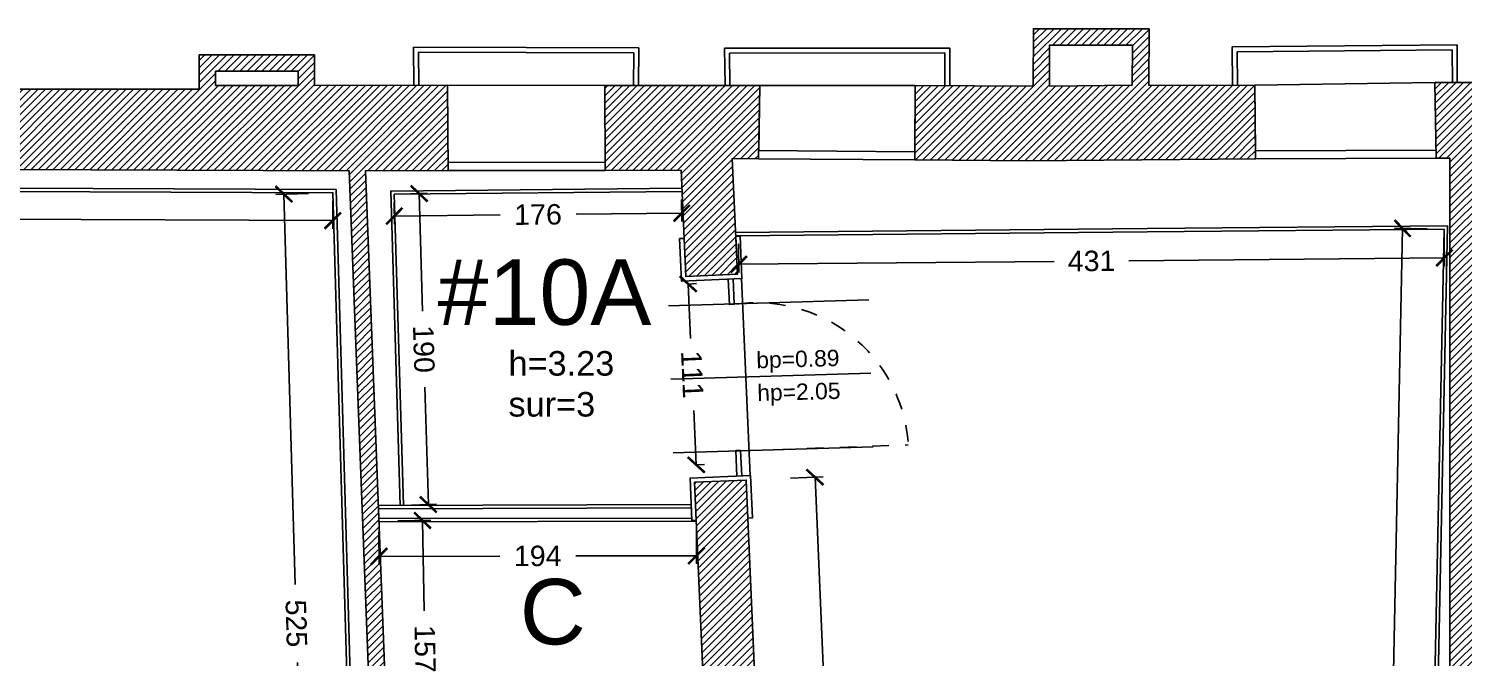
# Model space of a CAD drawing. Header units: millimetres. Extents: x -69 to 235, y 2 to 992.
# Drawn here: x 158.4 to 167.16, y 503.96 to 507.8 of the extents above; entities that cross this region are included whole.
import ezdxf
from ezdxf.enums import TextEntityAlignment as Align

# ---------------------------------------------------------------- set-up
doc = ezdxf.new("R2010")
doc.units = ezdxf.units.MM
doc.header["$LTSCALE"] = 0.01
doc.linetypes.add('HIDDEN2', pattern=[4.7625, 3.175, -1.5875])
for name, color, linetype in [('ob_A_CONTROPARETI', 10, 'Continuous'), ('ob_A_linea_proiezione', 251, 'HIDDEN2'), ('ob_A_linea_v', 7, 'Continuous'), ('ob_A_linea_v2', 251, 'Continuous'), ('ob_A_muro', 1, 'Continuous'), ('ob_A_muro_r', 252, 'Continuous'), ('ob_A_serramento_vetro', 253, 'Continuous'), ('ob_cornici corrette', 3, 'Continuous'), ('ob_Q 1_50', 250, 'Continuous'), ('ob_TXT 1_50', 250, 'Continuous')]:
    doc.layers.add(name, color=color, linetype=linetype)
doc.styles.add('m 1_50', font='arial.ttf', dxfattribs={"height": 0.125})
doc.styles.get("Standard").update_dxf_attribs({"font": 'arial.ttf'})
doc.styles.add('STYLE1', font='arial.ttf')
doc.styles.add('Testo L', font='arial.ttf', dxfattribs={"height": 2.5})
doc.dimstyles.new('m 1_50 cm', dxfattribs={"dimtxt": 0.1, "dimasz": 0.1, "dimexe": 0.05, "dimexo": 0.05, "dimgap": 0.1, "dimtad": 0, "dimdec": 1, "dimlfac": 100, "dimrnd": 1, "dimdsep": 46, "dimtxsty": 'm 1_50', "dimblk": 'ARCHTICK', "dimcen": 0.2, "dimadec": 0, "dimazin": 0, "dimtfac": 1, "dimtdec": 1, "dimtofl": 0, "dimtmove": 0, "dimatfit": 3, "dimldrblk": 'DOT', "dimfxl": 0.15, "dimfxlon": 1, "dimtolj": 1, "dimtzin": 0, "dimarcsym": 0})

# ---------------------------------------------------------------- blocks, each defined once
blk = doc.blocks.new('_ARCHTICK')
at = {"color": 0, "linetype": 'ByBlock', "const_width": 0.15}
blk.add_lwpolyline([(-0.5, -0.5), (0.5, 0.5)], dxfattribs=at)
blk = doc.blocks.new('*D25')
at = {"layer": 'Defpoints', "color": 0, "transparency": 16777216}
for p in [(162.7835, 505.0406), (162.9396, 501.4563), (163.3603, 501.4746)]:
    blk.add_point(p, dxfattribs=at)
at = {"layer": 'ob_Q 1_50', "color": 0, "lineweight": -2, "transparency": 16777216}
for p, q in [((163.0544, 505.0524), (163.2542, 505.0611)), ((163.2042, 505.0589), (163.2934, 503.0111)), ((163.3603, 501.4746), (163.3141, 502.5352)), ((163.2105, 501.4681), (163.4103, 501.4768))]:
    blk.add_line(p, q, dxfattribs=at)
at = {"layer": 'ob_Q 1_50', "color": 0, "lineweight": -2, "transparency": 16777216, "xscale": 0.1, "yscale": 0.1, "zscale": 0.1}
for p, rotation in [((163.2042, 505.0589), 92.4935710606313), ((163.3603, 501.4746), 272.4935710606313)]:
    blk.add_blockref('_ARCHTICK', p, dxfattribs=dict(at, rotation=rotation))
at = {"layer": 'ob_Q 1_50', "color": 0, "transparency": 16777216, "insert": (163.3038, 502.7731), "char_height": 0.125, "attachment_point": 5, "rotation": 272.49357, "style": 'm 1_50'}
blk.add_mtext('\\A1;359', dxfattribs=at)
blk = doc.blocks.new('_Dot')
at = {"color": 0, "linetype": 'ByBlock', "lineweight": -2}
blk.add_line((-0.5, 0), (-1, 0), dxfattribs=at)
at = {"color": 0, "linetype": 'ByBlock', "const_width": 0.5}
blk.add_lwpolyline([(-0.25, 0, 1), (0.25, 0, 1)], format="xyb", close=True, dxfattribs=at)
blk = doc.blocks.new('*D90')
at = {"layer": 'Defpoints', "color": 0, "transparency": 16777216}
for p in [(160.6331, 506.7885), (160.6895, 504.8875), (160.8421, 504.892)]:
    blk.add_point(p, dxfattribs=at)
at = {"layer": 'ob_Q 1_50', "color": 0, "lineweight": -2, "transparency": 16777216}
for p, q in [((160.6831, 506.79), (160.8357, 506.7945)), ((160.7858, 506.793), (160.8071, 506.0744)), ((160.8421, 504.892), (160.8208, 505.6106)), ((160.7394, 504.889), (160.8921, 504.8935))]:
    blk.add_line(p, q, dxfattribs=at)
at = {"layer": 'ob_Q 1_50', "color": 0, "lineweight": -2, "transparency": 16777216, "xscale": 0.1, "yscale": 0.1, "zscale": 0.1}
for p, rotation in [((160.7858, 506.793), 91.69828829666245), ((160.8421, 504.892), 271.6982882966624)]:
    blk.add_blockref('_ARCHTICK', p, dxfattribs=dict(at, rotation=rotation))
at = {"layer": 'ob_Q 1_50', "color": 0, "transparency": 16777216, "insert": (160.814, 505.8425), "char_height": 0.125, "attachment_point": 5, "rotation": 271.69829, "style": 'm 1_50'}
blk.add_mtext('\\A1;190', dxfattribs=at)
blk = doc.blocks.new('*D91')
at = {"layer": 'Defpoints', "color": 0, "transparency": 16777216}
for p in [(162.4232, 506.2399), (162.4726, 505.1341), (162.4791, 505.1344)]:
    blk.add_point(p, dxfattribs=at)
at = {"layer": 'ob_Q 1_50', "color": 0, "lineweight": -2, "transparency": 16777216}
for p, q in [((162.4297, 506.2402), (162.4796, 506.2424)), ((162.4297, 506.2402), (162.4446, 505.9072)), ((162.4791, 505.1344), (162.4642, 505.4674)), ((162.4791, 505.1344), (162.529, 505.1366))]:
    blk.add_line(p, q, dxfattribs=at)
at = {"layer": 'ob_Q 1_50', "color": 0, "lineweight": -2, "transparency": 16777216, "xscale": 0.1, "yscale": 0.1, "zscale": 0.1}
for p, rotation in [((162.4297, 506.2402), 92.55711622379336), ((162.4791, 505.1344), 272.5571162237934)]:
    blk.add_blockref('_ARCHTICK', p, dxfattribs=dict(at, rotation=rotation))
at = {"layer": 'ob_Q 1_50', "color": 0, "transparency": 16777216, "insert": (162.4544, 505.6873), "char_height": 0.125, "attachment_point": 5, "rotation": 272.55712, "style": 'm 1_50'}
blk.add_mtext('\\A1;111', dxfattribs=at)
blk = doc.blocks.new('*D92')
at = {"layer": 'Defpoints', "color": 0, "transparency": 16777216}
for p in [(160.6331, 506.7885), (162.3887, 506.806), (162.3901, 506.6731)]:
    blk.add_point(p, dxfattribs=at)
at = {"layer": 'ob_Q 1_50', "color": 0, "lineweight": -2, "transparency": 16777216}
for p, q in [((160.6336, 506.7385), (160.6349, 506.6056)), ((162.3892, 506.756), (162.3906, 506.6231)), ((160.6344, 506.6556), (161.2801, 506.6621)), ((162.3901, 506.6731), (161.7444, 506.6667))]:
    blk.add_line(p, q, dxfattribs=at)
at = {"layer": 'ob_Q 1_50', "color": 0, "lineweight": -2, "transparency": 16777216, "xscale": 0.1, "yscale": 0.1, "zscale": 0.1}
for p, rotation in [((160.6344, 506.6556), 180.5699945908923), ((162.3901, 506.6731), 0.5699945908923459)]:
    blk.add_blockref('_ARCHTICK', p, dxfattribs=dict(at, rotation=rotation))
at = {"layer": 'ob_Q 1_50', "color": 0, "transparency": 16777216, "insert": (161.5122, 506.6644), "char_height": 0.125, "attachment_point": 5, "rotation": 0.56999, "style": 'm 1_50'}
blk.add_mtext('\\A1;176', dxfattribs=at)
blk = doc.blocks.new('*D93')
at = {"layer": 'Defpoints', "color": 0, "transparency": 16777216}
for p in [(160.5405, 504.7862), (162.4793, 504.7899), (162.4797, 504.5793)]:
    blk.add_point(p, dxfattribs=at)
at = {"layer": 'ob_Q 1_50', "color": 0, "lineweight": -2, "transparency": 16777216}
for p, q in [((160.5406, 504.7255), (160.541, 504.5255)), ((162.4794, 504.7293), (162.4798, 504.5293)), ((160.5409, 504.5755), (161.2783, 504.577)), ((162.4797, 504.5793), (161.7422, 504.5778))]:
    blk.add_line(p, q, dxfattribs=at)
at = {"layer": 'ob_Q 1_50', "color": 0, "lineweight": -2, "transparency": 16777216, "xscale": 0.1, "yscale": 0.1, "zscale": 0.1}
for p, rotation in [((160.5409, 504.5755), 180.1101458449961), ((162.4797, 504.5793), 0.1101458449961235)]:
    blk.add_blockref('_ARCHTICK', p, dxfattribs=dict(at, rotation=rotation))
at = {"layer": 'ob_Q 1_50', "color": 0, "transparency": 16777216, "insert": (161.5103, 504.5774), "char_height": 0.125, "attachment_point": 5, "rotation": 0.11015, "style": 'm 1_50'}
blk.add_mtext('\\A1;194', dxfattribs=at)
blk = doc.blocks.new('*D94')
at = {"layer": 'Defpoints', "color": 0, "transparency": 16777216}
for p in [(160.5703, 504.7903), (160.601, 503.2193), (160.8371, 503.2239)]:
    blk.add_point(p, dxfattribs=at)
at = {"layer": 'ob_Q 1_50', "color": 0, "lineweight": -2, "transparency": 16777216}
for p, q in [((160.6565, 504.792), (160.8565, 504.7959)), ((160.8065, 504.7949), (160.8173, 504.2416)), ((160.8371, 503.2239), (160.8263, 503.7773)), ((160.6872, 503.221), (160.8871, 503.2249))]:
    blk.add_line(p, q, dxfattribs=at)
at = {"layer": 'ob_Q 1_50', "color": 0, "lineweight": -2, "transparency": 16777216, "xscale": 0.1, "yscale": 0.1, "zscale": 0.1}
for p, rotation in [((160.8065, 504.7949), 91.11821723748834), ((160.8371, 503.2239), 271.1182172374884)]:
    blk.add_blockref('_ARCHTICK', p, dxfattribs=dict(at, rotation=rotation))
at = {"layer": 'ob_Q 1_50', "color": 0, "transparency": 16777216, "insert": (160.8218, 504.0094), "char_height": 0.125, "attachment_point": 5, "rotation": 271.11822, "style": 'm 1_50'}
blk.add_mtext('\\A1;157', dxfattribs=at)
blk = doc.blocks.new('*D106')
at = {"layer": 'Defpoints', "color": 0, "transparency": 16777216}
for p in [(167.0472, 506.5746), (166.6677, 500.4819), (166.9214, 500.4766)]:
    blk.add_point(p, dxfattribs=at)
at = {"layer": 'ob_Q 1_50', "color": 0, "lineweight": -2, "transparency": 16777216}
for p, q in [((166.7935, 506.5799), (166.7355, 503.769)), ((166.9435, 506.5768), (166.7435, 506.5809)), ((166.6677, 500.4819), (166.7257, 503.2927)), ((166.8177, 500.4788), (166.6177, 500.4829))]:
    blk.add_line(p, q, dxfattribs=at)
at = {"layer": 'ob_Q 1_50', "color": 0, "lineweight": -2, "transparency": 16777216, "xscale": 0.1, "yscale": 0.1, "zscale": 0.1}
for p, rotation in [((166.7935, 506.5799), 88.81851574817497), ((166.6677, 500.4819), 268.818515748175)]:
    blk.add_blockref('_ARCHTICK', p, dxfattribs=dict(at, rotation=rotation))
at = {"layer": 'ob_Q 1_50', "color": 0, "transparency": 16777216, "insert": (166.7306, 503.5309), "char_height": 0.125, "attachment_point": 5, "rotation": 88.81852, "style": 'm 1_50'}
blk.add_mtext('\\A1;610', dxfattribs=at)
blk = doc.blocks.new('*D108')
at = {"layer": 'Defpoints', "color": 0, "transparency": 16777216}
for p in [(167.0472, 506.5746), (162.7371, 506.5354), (167.0488, 506.4)]:
    blk.add_point(p, dxfattribs=at)
at = {"layer": 'ob_Q 1_50', "color": 0, "lineweight": -2, "transparency": 16777216}
for p, q in [((162.7375, 506.4854), (162.7391, 506.3108)), ((167.0477, 506.5246), (167.0493, 506.35)), ((167.0488, 506.4), (165.1223, 506.3824)), ((162.7387, 506.3608), (164.6652, 506.3783))]:
    blk.add_line(p, q, dxfattribs=at)
at = {"layer": 'ob_Q 1_50', "color": 0, "lineweight": -2, "transparency": 16777216, "xscale": 0.1, "yscale": 0.1, "zscale": 0.1}
for p, rotation in [((162.7387, 506.3608), 180.5212462594509), ((167.0488, 506.4), 0.5212462594509837)]:
    blk.add_blockref('_ARCHTICK', p, dxfattribs=dict(at, rotation=rotation))
at = {"layer": 'ob_Q 1_50', "color": 0, "transparency": 16777216, "insert": (164.8937, 506.3804), "char_height": 0.125, "attachment_point": 5, "rotation": 0.52125, "style": 'm 1_50'}
blk.add_mtext('\\A1;431', dxfattribs=at)
blk = doc.blocks.new('A$C73644D34')
at = {"layer": 'ob_cornici corrette'}
for points in [[(-0.054, 0.26), (-0.054, 0.4155), (-0.084, 0.4155), (-0.084, 0.26)], [(-0.027, 0.0001), (0, 0), (0, 0.26), (-0.37, 0.26), (-0.37, 0), (-0.343, 0), (-0.343, 0.233), (-0.027, 0.233)]]:
    blk.add_lwpolyline(points, close=True, dxfattribs=at)
blk = doc.blocks.new('*D311')
at = {"layer": 'Defpoints', "color": 0, "transparency": 16777216}
for p in [(154.3183, 506.8229), (160.2593, 506.7983), (160.2586, 506.6282)]:
    blk.add_point(p, dxfattribs=at)
at = {"layer": 'ob_Q 1_50', "color": 0, "lineweight": -2, "transparency": 16777216}
for p, q in [((154.3181, 506.7729), (154.3174, 506.6028)), ((160.2591, 506.7483), (160.2584, 506.5782)), ((154.3176, 506.6528), (157.0503, 506.6415)), ((160.2586, 506.6282), (157.5259, 506.6395))]:
    blk.add_line(p, q, dxfattribs=at)
at = {"layer": 'ob_Q 1_50', "color": 0, "lineweight": -2, "transparency": 16777216, "xscale": 0.1, "yscale": 0.1, "zscale": 0.1}
for p, rotation in [((154.3176, 506.6528), 179.7629134976926), ((160.2586, 506.6282), 359.7629134976925)]:
    blk.add_blockref('_ARCHTICK', p, dxfattribs=dict(at, rotation=rotation))
at = {"layer": 'ob_Q 1_50', "color": 0, "transparency": 16777216, "insert": (157.2881, 506.6405), "char_height": 0.125, "attachment_point": 5, "rotation": 359.76291, "style": 'm 1_50'}
blk.add_mtext('\\A1;594', dxfattribs=at)
blk = doc.blocks.new('*D312')
at = {"layer": 'Defpoints', "color": 0, "transparency": 16777216}
for p in [(160.2593, 506.7983), (160.1109, 501.5418), (160.4106, 501.5505)]:
    blk.add_point(p, dxfattribs=at)
at = {"layer": 'ob_Q 1_50', "color": 0, "lineweight": -2, "transparency": 16777216}
for p, q in [((160.1095, 506.794), (159.9096, 506.7882)), ((159.9596, 506.7896), (160.0284, 504.4042)), ((160.1109, 501.5418), (160.0421, 503.9273)), ((160.2609, 501.5461), (160.0609, 501.5404))]:
    blk.add_line(p, q, dxfattribs=at)
at = {"layer": 'ob_Q 1_50', "color": 0, "lineweight": -2, "transparency": 16777216, "xscale": 0.1, "yscale": 0.1, "zscale": 0.1}
for p, rotation in [((159.9596, 506.7896), 91.65196628953596), ((160.1109, 501.5418), 271.6519662895359)]:
    blk.add_blockref('_ARCHTICK', p, dxfattribs=dict(at, rotation=rotation))
at = {"layer": 'ob_Q 1_50', "color": 0, "transparency": 16777216, "insert": (160.0352, 504.1657), "char_height": 0.125, "attachment_point": 5, "rotation": 271.65197, "style": 'm 1_50'}
blk.add_mtext('\\A1;525', dxfattribs=at)

msp = doc.modelspace()

# ---------------------------------------------------------------- hatches: boundary and pattern name
at = {"layer": 'ob_A_muro_r'}
h = msp.add_hatch(dxfattribs=at)
h.set_pattern_fill('ANSI31', color=256, scale=0.01)
h.paths.add_polyline_path([(165.8914, 507.4562), (165.2426, 507.4542), (165.2448, 507.8009), (164.5383, 507.8003), (164.536, 507.4498), (163.8163, 507.4529), (163.8147, 506.9988), (164.5058, 506.9938), (165.8953, 507.0051)])
h.paths.add_polyline_path([(164.636, 507.4492), (164.6376, 507.7004), (165.1441, 507.7008), (165.1426, 507.4549)], flags=16)
h = msp.add_hatch(dxfattribs=at)
h.set_pattern_fill('ANSI31', color=256, scale=0.01)
h.paths.add_polyline_path([(160.9599, 507.4549), (160.1476, 507.4543), (160.1476, 507.6407), (159.4411, 507.6407), (159.4411, 507.4304), (155.9644, 507.4304), (155.9644, 507.6272), (155.1223, 507.6272), (155.1223, 507.4304), (154.3202, 507.434), (154.3183, 506.9567), (155.3747, 506.9524), (158.7799, 506.9388), (160.3575, 506.9323), (160.5049, 503.1193), (160.6349, 503.1193), (161.1826, 503.1193), (161.1835, 503.2193), (160.601, 503.2193), (160.4577, 506.9312), (160.9627, 506.9334)])
h.paths.add_polyline_path([(159.5411, 507.5407), (160.0476, 507.5407), (160.0476, 507.4543), (159.5418, 507.4543)], flags=16)
h.paths.add_polyline_path([(155.8644, 507.4304), (155.2223, 507.4304), (155.2223, 507.5272), (155.8644, 507.5272)], flags=16)
h.paths.add_polyline_path([(162.8663, 507.4529), (161.9197, 507.4542), (161.9225, 506.9347), (162.3858, 506.9362), (162.4141, 506.2858), (162.7298, 506.2995), (162.6991, 507.0066), (162.8597, 507.0054)])
h = msp.add_hatch(dxfattribs=at)
h.set_pattern_fill('ANSI31', color=256, scale=0.01)
h.paths.add_polyline_path([(152.3906, 503.2008), (152.8717, 503.2084), (152.7858, 505.4828), (152.3336, 505.4716)])
h.paths.add_polyline_path([(152.4606, 500.9424), (152.8625, 500.9652), (152.853, 501.1247), (153.5788, 501.1228), (153.5797, 501.4728), (152.9084, 501.4747), (152.9109, 501.9867), (152.9078, 502.1426), (152.4377, 502.1309)])
h.paths.add_polyline_path([(154.893, 501.4693), (154.892, 501.1193), (160.4691, 501.1042), (160.5879, 498.3752), (160.7678, 498.3796), (160.6494, 501.0984), (160.9997, 501.0975), (161.0005, 501.4075), (160.6988, 501.4083), (160.6916, 501.6495), (160.5916, 501.6489), (160.5991, 501.4541), (160.3238, 501.4548), (157.1965, 501.4632)])
h.paths.add_polyline_path([(162.8809, 502.837), (162.7845, 505.0419), (162.4688, 505.0282), (162.5475, 503.2193), (162.004, 503.2193), (162.0036, 503.1193), (162.5519, 503.1193), (162.5653, 502.821), (162.6248, 501.4397), (162.6265, 501.4032), (162.2954, 501.4041), (162.2945, 501.0941), (162.64, 501.0931), (162.6924, 499.8902), (163.0081, 499.904), (163.0034, 500.0102), (163.1546, 500.0108), (163.3091, 500.0114), (163.3077, 500.3689), (162.9879, 500.3676)])
h.paths.add_polyline_path([(166.7853, 500.0251), (167.9438, 500.0294), (167.9446, 499.8551), (168.1844, 499.8562), (168.1836, 500.0305), (168.2958, 500.0311), (169.6012, 500.0359), (169.5999, 500.3937), (168.1833, 500.3878), (167.2832, 500.3843), (167.2832, 507.0197), (167.3736, 507.0214), (167.3697, 507.4724), (166.9914, 507.472), (166.9997, 507.0086), (167.0828, 507.0086), (167.0826, 500.3835), (164.5886, 500.3739), (164.4901, 500.3738), (164.4888, 500.3738), (164.4909, 500.016), (164.6966, 500.0168)])

# ---------------------------------------------------------------- linework, layer by layer
at = {"layer": 'ob_A_CONTROPARETI'}
for p, q in [((162.4477, 504.8926), (160.5366, 504.8861)), ((162.4486, 504.8727), (160.5367, 504.8661)), ((162.4513, 504.8099), (160.5404, 504.8062)), ((162.4748, 504.8927), (162.4747, 504.8927)), ((162.4793, 504.8099), (162.4783, 504.8099)), ((162.4793, 504.7899), (160.5405, 504.7862))]:
    msp.add_line(p, q, dxfattribs=at)
for points in [[(154.3183, 506.9567), (154.3183, 506.8229), (160.2593, 506.7983), (160.4106, 501.5505), (154.9923, 501.597), (154.9923, 501.527)], [(154.3383, 506.9567), (154.3383, 506.8428), (160.2787, 506.8182), (160.4312, 501.5303), (155.0123, 501.5769), (155.0123, 501.469)], [(162.3911, 506.826), (160.6125, 506.8083), (160.6695, 504.8869)], [(160.6331, 506.7885), (162.3913, 506.806)], [(160.6331, 506.7885), (160.6895, 504.8875)], [(162.7169, 506.5547), (165.2336, 506.5795), (167.0676, 506.5948), (166.941, 500.4566), (164.7303, 500.4562), (164.7303, 500.3744)], [(162.7178, 506.5347), (165.2337, 506.5595), (167.0472, 506.5746), (166.9214, 500.4766), (164.7105, 500.4762), (164.7105, 500.382)]]:
    msp.add_lwpolyline(points, dxfattribs=at)
at = {"layer": 'ob_A_linea_proiezione'}
msp.add_lwpolyline([(162.7557, 505.2205), (163.7738, 505.2564)], dxfattribs=at)
msp.add_arc((162.8481, 505.1981), 0.9282, 4.9678, 98.84516, dxfattribs=at)
at = {"layer": 'ob_A_linea_v'}
for p, q in [((165.7527, 507.6892), (167.1263, 507.7023)), ((167.1263, 507.7023), (167.1279, 507.4723)), ((160.751, 507.6877), (160.7533, 507.4577)), ((160.751, 507.6877), (162.1275, 507.6839)), ((160.7813, 507.6576), (162.0974, 507.654)), ((160.7813, 507.6576), (160.7833, 507.458)), ((162.0974, 507.654), (162.0963, 507.454)), ((162.1275, 507.6839), (162.1263, 507.4539)), ((162.6518, 507.682), (164.0283, 507.6823)), ((162.6518, 507.682), (162.6548, 507.4532)), ((162.6822, 507.652), (163.9982, 507.6523)), ((162.6822, 507.652), (162.6847, 507.4531)), ((163.9982, 507.6523), (163.9978, 507.4524)), ((164.0283, 507.6823), (164.0278, 507.4523)), ((165.7527, 507.6892), (165.755, 507.4558)), ((165.783, 507.6595), (167.0965, 507.672)), ((165.783, 507.6595), (165.785, 507.4559)), ((167.0965, 507.672), (167.0979, 507.4721))]:
    msp.add_line(p, q, dxfattribs=at)
at = {"layer": 'ob_A_linea_v2'}
for p, q in [((160.9599, 507.4549), (161.9197, 507.4542)), ((162.8663, 507.4529), (163.8163, 507.4529)), ((165.8914, 507.4562), (166.9914, 507.472)), ((162.7558, 506.2748), (162.8084, 505.0682))]:
    msp.add_line(p, q, dxfattribs=at)
at = {"layer": 'ob_A_muro'}
for p, q in [((159.5418, 507.4543), (159.5411, 507.5407)), ((160.0476, 507.4543), (159.5411, 507.4543)), ((164.636, 507.4492), (165.1426, 507.4549))]:
    msp.add_line(p, q, dxfattribs=at)
for points in [[(164.536, 507.4498), (164.5383, 507.8003), (165.2448, 507.8009), (165.2426, 507.4542)], [(164.636, 507.4492), (164.6376, 507.7004), (165.1441, 507.7008), (165.1426, 507.4549)], [(155.9644, 507.4304), (159.4411, 507.4304), (159.4411, 507.6407), (160.1476, 507.6407)], [(160.1476, 507.6407), (160.1476, 507.4543)], [(159.5411, 507.5407), (160.0476, 507.5407), (160.0476, 507.4543)], [(160.9599, 507.4549), (160.1476, 507.4543)], [(160.9599, 507.4549), (160.9627, 506.9334), (160.4576, 506.9323), (160.601, 503.2193), (161.1835, 503.2193), (161.1826, 503.1193)], [(161.9197, 507.4542), (162.8663, 507.4529)], [(162.6991, 507.0066), (162.7298, 506.2995), (162.4141, 506.2858), (162.3858, 506.9362), (161.9225, 506.9347), (161.9197, 507.4542)], [(162.6991, 507.0066), (162.8597, 507.0054), (162.8663, 507.4529)], [(162.8663, 507.4529), (162.8604, 507.0554)], [(163.8163, 507.4529), (163.8147, 506.9988), (164.5058, 506.9938), (165.8953, 507.0051), (165.8914, 507.4562)], [(163.8163, 507.4529), (163.8149, 507.0487)], [(163.8163, 507.4529), (164.536, 507.4498)], [(165.2426, 507.4542), (165.8914, 507.4562)], [(165.5143, 500.3775), (167.0826, 500.3835), (167.0828, 507.0086), (166.9997, 507.0086), (166.9914, 507.472)], [(165.8914, 507.4562), (165.8948, 507.0554)], [(166.9914, 507.472), (167.3697, 507.4724)], [(160.5049, 503.1193), (160.5049, 503.1193), (160.3575, 506.9323), (158.7799, 506.9388), (155.3747, 506.9524), (154.3183, 506.9567), (154.3202, 507.4338), (155.1223, 507.4304)], [(162.5475, 503.2193), (162.4688, 505.0282), (162.7845, 505.0419), (162.9879, 500.3676)]]:
    msp.add_lwpolyline(points, dxfattribs=at)
at = {"layer": 'ob_A_serramento_vetro'}
for p, q in [((163.8147, 506.9988), (162.8597, 507.0054)), ((163.8151, 507.0488), (162.86, 507.0554)), ((165.8951, 507.0551), (166.9995, 507.0586)), ((165.8953, 507.0051), (166.9997, 507.0086)), ((160.9626, 506.9834), (161.9224, 506.9847)), ((160.9627, 506.9334), (161.9225, 506.9347))]:
    msp.add_line(p, q, dxfattribs=at)
at = {"layer": 'ob_Q 1_50'}
for p, q in [((163.5321, 506.1443), (162.3096, 506.1075)), ((163.5456, 505.6945), (162.3232, 505.6577)), ((163.5592, 505.2447), (162.3367, 505.2079))]:
    msp.add_line(p, q, dxfattribs=at)

# ---------------------------------------------------------------- block references
at = {"layer": 'ob_cornici corrette', "xscale": -1, "rotation": 182.4911082212853}
msp.add_blockref('A$C73644D34', (162.7467, 506.5335), dxfattribs=at)
at = {"layer": 'ob_cornici corrette', "rotation": 2.491108221285748}
msp.add_blockref('A$C73644D34', (162.8216, 504.8103), dxfattribs=at)

# ---------------------------------------------------------------- texts
at = {"layer": 'ob_Q 1_50', "style": 'STYLE1'}
for s, p in [('bp=0.89', (162.8451, 505.7752)), ('hp=2.05', (162.8512, 505.5746))]:
    msp.add_text(s, height=0.1, rotation=1.56981, dxfattribs=at).set_placement(p, align=Align.MIDDLE_LEFT)
at = {"layer": 'ob_Q 1_50', "insert": (161.1815, 505.8301), "char_height": 0.15, "attachment_point": 1, "style": 'Testo L'}
msp.add_mtext_dynamic_manual_height_columns('\\pi-0.45,l0.6,t0.6;h=3.23\\Psur=3', width=2.989583, gutter_width=12.5, heights=[0], dxfattribs=at)
at = {"layer": 'ob_TXT 1_50'}
note = msp.add_mtext_dynamic_manual_height_columns('{\\H0.8x;#10A\\H1.25x;\\C0;\\c16777215;\\P}', width=0.933327, gutter_width=12.5, heights=[0.6138, 0], dxfattribs=dict(at, insert=(160.8994, 506.3906), char_height=0.5, attachment_point=1))
at = {"layer": 'ob_TXT 1_50', "insert": (161.4006, 504.4374), "char_height": 0.5, "attachment_point": 1}
msp.add_mtext_dynamic_manual_height_columns('{\\H0.8x;C}', width=0.5, gutter_width=12.5, heights=[0.6138], dxfattribs=at)

# ---------------------------------------------------------------- dimensions: what is measured, and where the dimension line sits
at = {"layer": 'ob_Q 1_50'}
for p1, p2, distance, picture, middle in [((154.3183, 506.8229), (160.2593, 506.7983), -0.1701, '*D311', (157.2881, 506.6405)), ((160.2593, 506.7983), (160.4106, 501.5505), -0.2998, '*D312', (160.0352, 504.1657)), ((160.6331, 506.7885), (160.6895, 504.8875), 0.1527, '*D90', (160.814, 505.8425)), ((160.6331, 506.7885), (162.3887, 506.806), -0.1329, '*D92', (161.5122, 506.6644)), ((162.7371, 506.5354), (167.0472, 506.5746), -0.1747, '*D108', (164.8937, 506.3804)), ((167.0472, 506.5746), (166.9214, 500.4766), -0.2538, '*D106', (166.7306, 503.5309)), ((162.4232, 506.2399), (162.4726, 505.1341), 0.0065, '*D91', (162.4544, 505.6873)), ((160.5703, 504.7903), (160.601, 503.2193), 0.2362, '*D94', (160.8218, 504.0094)), ((160.5405, 504.7862), (162.4793, 504.7899), -0.2106, '*D93', (161.5103, 504.5774))]:
    dim = msp.add_aligned_dim(p1=p1, p2=p2, distance=distance, dimstyle='m 1_50 cm', dxfattribs=at)
    dim.commit()
    dim.dimension.update_dxf_attribs({"geometry": picture, "text_midpoint": middle})
dim = msp.add_linear_dim(base=(163.3603, 501.4746), p1=(162.7835, 505.0406), p2=(162.9396, 501.4563), angle=272.49357, dimstyle='m 1_50 cm', dxfattribs=at)
dim.commit()
dim.dimension.update_dxf_attribs({"geometry": '*D25', "text_midpoint": (163.3038, 502.7731), "dimtype": 161})

doc.saveas('drawing.dxf')
